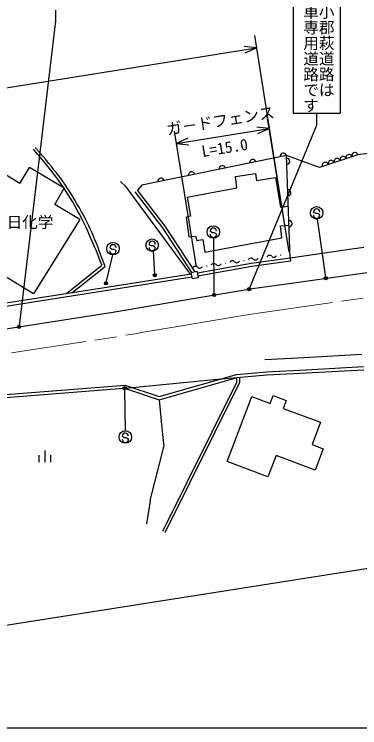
# Model space of a CAD drawing. Units: millimetres, scale not verified. Extents: x 40000 to 680000, y 20000 to 380000.
# Drawn here: x 279359 to 334693, y 205000 to 319270 of the extents above; entities that cross this region are included whole.
import ezdxf
from ezdxf.enums import TextEntityAlignment as Align

# ---------------------------------------------------------------- set-up
doc = ezdxf.new("R2010")
doc.units = ezdxf.units.MM
doc.header["$LTSCALE"] = 1000
doc.header["$PDMODE"] = 32
doc.header["$PDSIZE"] = 500
doc.linetypes.add('CHAIN', pattern=[18.5, 12, -1.5, 3.5, -1.5])
for name, color, linetype, lineweight in [('M-BGD', 7, 'Continuous', 25), ('M-BMK', 2, 'CHAIN', 13), ('M-STR-STRC', 7, 'Continuous', 25), ('M-TTL-BAND', 7, 'Continuous', 25)]:
    doc.layers.add(name, color=color, linetype=linetype, lineweight=lineweight)
doc.styles.add('@ＭＳ ゴシック', font='')
doc.styles.add('ＭＳ ゴシック', font='')
doc.styles.get('@ＭＳ ゴシック').set_extended_font_data('@MS Gothic')
doc.styles.get('ＭＳ ゴシック').set_extended_font_data('MS Gothic')

msp = doc.modelspace()

# ---------------------------------------------------------------- linework, layer by layer
at = {"layer": 'M-BGD'}
for p, q in [((322769, 285157), (317866, 315861)), ((230099, 299820), (318182, 313886)), ((318182, 313886), (316192, 314092)), ((316356, 313070), (318182, 313886)), ((323398, 281206), (319878, 302965)), ((308524, 278800), (305004, 300559)), ((305323, 298584), (320197, 300991)), ((320197, 300991), (318208, 301193)), ((318373, 300171), (320197, 300991)), ((307148, 299404), (305323, 298584)), ((305323, 298584), (307313, 298382)), ((340784, 297547), (334404, 296773)), ((280008, 292323), (272701, 296713)), ((322951, 296636), (299815, 291900)), ((323559, 280219), (322951, 296636)), ((328223, 294748), (322951, 296636)), ((334404, 296773), (328223, 294748)), ((280270, 292165), (281786, 294754)), ((287358, 291406), (281786, 294754)), ((314782, 293289), (317975, 293762)), ((317975, 293762), (318138, 292627)), ((315032, 291450), (314782, 293289)), ((318138, 292627), (321183, 293114)), ((321183, 293114), (321985, 288371)), ((280270, 292165), (280008, 292323)), ((285842, 288817), (287358, 291406)), ((297274, 291607), (296375, 292490)), ((307345, 278011), (297274, 291607)), ((299815, 291900), (299122, 291122)), ((307037, 289972), (315032, 291450)), ((303134, 285048), (298724, 290819)), ((303543, 285337), (299122, 291122)), ((307037, 289972), (307592, 286925)), ((289847, 286411), (285842, 288818)), ((321985, 288371), (323227, 288518)), ((307592, 286925), (306894, 286787)), ((289847, 286411), (282455, 274519)), ((306894, 286787), (307324, 283612)), ((282455, 274519), (265310, 284821)), ((307776, 277906), (303134, 285048)), ((308311, 278001), (303543, 285337)), ((322000, 285361), (323320, 285501)), ((322220, 283455), (322000, 285361)), ((307324, 283612), (308404, 283755)), ((308404, 283755), (308605, 283058)), ((309907, 281168), (322220, 283455)), ((308605, 283058), (309558, 283200)), ((309558, 283200), (309907, 281168)), ((332662, 281544), (323558, 280219)), ((335336, 281919), (332662, 281544)), ((323558, 280219), (317319, 279345)), ((319055, 280276), (319154, 280291)), ((322023, 280714), (322122, 280729)), ((323558, 280219), (323627, 279724)), ((293345, 278953), (287767, 274522)), ((288569, 274649), (293902, 278889)), ((317319, 279345), (308684, 277813)), ((317397, 278851), (308771, 277321)), ((310152, 278961), (310250, 278976)), ((313119, 279400), (313218, 279414)), ((316087, 279838), (316186, 279852)), ((323627, 279724), (317397, 278851)), ((307345, 278011), (307410, 277598)), ((308640, 278059), (307655, 277884)), ((307655, 277884), (307830, 276900)), ((308640, 278059), (308815, 277074)), ((333223, 277533), (335897, 277908)), ((307698, 277643), (294510, 275585)), ((307785, 277151), (294587, 275091)), ((308815, 277074), (307830, 276900)), ((324112, 276258), (333223, 277533)), ((294510, 275585), (251458, 268798)), ((317873, 275383), (324112, 276258)), ((294587, 275091), (251538, 268304)), ((308592, 273836), (317873, 275383)), ((295128, 271583), (308592, 273836)), ((252119, 264802), (295128, 271583)), ((319467, 263996), (325783, 264324)), ((325783, 264324), (335005, 264807)), ((326103, 262348), (335322, 262831)), ((314974, 261592), (319779, 262019)), ((319779, 262019), (326103, 262348)), ((319814, 261520), (326129, 261848)), ((326129, 261848), (335351, 262332)), ((297163, 259392), (310783, 260718)), ((302563, 257507), (315066, 261098)), ((302575, 258031), (314974, 261592)), ((310783, 260718), (319814, 261520)), ((314930, 261059), (314941, 260304)), ((315429, 261130), (315441, 260311)), ((253527, 256419), (297076, 259884)), ((297076, 259884), (302575, 258031)), ((314941, 260304), (303087, 236407)), ((315441, 260311), (303485, 236210)), ((253588, 255923), (296864, 259366)), ((297156, 259330), (302563, 257507)), ((302563, 257507), (303013, 252995)), ((313469, 247615), (317385, 258049)), ((317385, 258049), (320337, 256942)), ((320337, 256942), (320819, 258229)), ((320819, 258229), (322933, 257435)), ((322933, 257435), (322450, 256149)), ((322450, 256149), (328385, 253921)), ((328385, 253921), (327051, 250366)), ((303013, 252995), (303326, 249973)), ((327051, 250366), (328841, 249694)), ((284282, 247550), (284282, 249425)), ((301152, 241382), (303326, 249973)), ((328841, 249694), (327556, 246270)), ((283344, 247550), (283344, 248675)), ((285219, 247550), (285219, 248675)), ((321294, 248620), (319998, 245165)), ((327556, 246270), (321294, 248620)), ((319998, 245165), (313469, 247615)), ((301149, 241363), (300546, 237631)), ((228125, 213542), (387327, 238671))]:
    msp.add_line(p, q, dxfattribs=at)
for centre, start, end in [((333929, 296617), 18.14139, 198.14139), ((317563, 295533), 11.56985, 191.56985), ((322461, 296536), 11.56985, 191.56985), ((322986, 295696), 272.12172, 92.12172), ((331078, 295683), 18.14139, 198.14139), ((332028, 295994), 18.14139, 198.14139), ((332978, 296306), 18.14139, 198.14139), ((312664, 294530), 11.56985, 191.56985), ((329177, 295060), 18.14139, 198.14139), ((330127, 295372), 18.14139, 198.14139), ((307766, 293527), 11.56985, 191.56985), ((302867, 292524), 11.56985, 191.56985), ((323171, 290699), 272.12172, 92.12172), ((323356, 285703), 272.12172, 92.12172), ((317269, 279709), 45.26841, 151.52861), ((317972, 280419), 225.26841, 331.52861), ((320237, 280147), 45.26841, 151.52861), ((320940, 280858), 225.26841, 331.52861), ((308365, 278394), 45.26841, 151.52861), ((309069, 279105), 225.26841, 331.52861), ((311333, 278833), 45.26841, 151.52861), ((312037, 279543), 225.26841, 331.52861), ((314301, 279271), 45.26841, 151.52861), ((315005, 279981), 225.26841, 331.52861)]:
    msp.add_arc(centre, 500, start, end, dxfattribs=at)
for points in [[(293415, 279009), (292594, 281155), (291116, 285016), (289069, 288572), (286880, 292374), (285751, 293693), (282457, 297650)], [(293902, 278889), (292168, 283602), (291567, 285211), (289406, 288922), (287201, 292710), (286055, 294041), (282730, 297943)]]:
    msp.add_open_spline(points, degree=3, knots=[0, 0, 0, 0, 1, 1, 1, 2, 2, 2, 2], dxfattribs=at)
at = {"layer": 'M-BMK'}
for p, q in [((318428, 271423), (338234, 274196)), ((306789, 269479), (315666, 270962)), ((315666, 270962), (318428, 271423)), ((300044, 268353), (306789, 269479)), ((278941, 265035), (298704, 268088)), ((298704, 268088), (300044, 268353))]:
    msp.add_line(p, q, dxfattribs=at)
at = {"layer": 'M-STR-STRC'}
for p, q in [((324037, 332676), (324037, 303426)), ((331537, 332676), (331537, 303426)), ((285968, 319950), (285968, 318148)), ((285968, 318148), (280121, 269363)), ((324037, 303426), (331537, 303426)), ((327787, 303426), (327787, 301426)), ((317037, 275373), (327787, 301426)), ((327395, 287485), (327295, 287603)), ((327639, 287345), (327395, 287485)), ((327940, 287343), (327639, 287345)), ((328185, 287231), (327940, 287343)), ((328291, 287095), (328185, 287231)), ((329242, 277127), (327933, 286484)), ((310849, 284418), (310750, 284536)), ((311094, 284279), (310849, 284418)), ((311395, 284277), (311094, 284279)), ((311357, 274447), (311324, 283410)), ((311640, 284165), (311395, 284277)), ((311746, 284029), (311640, 284165)), ((301046, 282301), (300946, 282419)), ((301291, 282161), (301046, 282301)), ((294771, 281752), (294672, 281870)), ((295016, 281612), (294771, 281752)), ((295317, 281610), (295016, 281612)), ((295562, 281498), (295317, 281610)), ((295668, 281362), (295562, 281498)), ((301591, 282159), (301291, 282161)), ((301836, 282047), (301591, 282159)), ((301872, 277640), (301643, 281310)), ((301942, 281911), (301836, 282047)), ((294082, 276308), (295168, 280741)), ((297016, 259228), (297134, 252565)), ((296761, 251576), (296661, 251694)), ((297006, 251437), (296761, 251576)), ((297307, 251435), (297006, 251437)), ((297552, 251323), (297307, 251435)), ((297658, 251187), (297552, 251323))]:
    msp.add_line(p, q, dxfattribs=at)
for centre, radius in [((327794, 287474), 1000), ((311249, 284408), 1000), ((295171, 281741), 1000), ((301445, 282290), 1000), ((301881, 277490), 150), ((301881, 277490), 120), ((301881, 277490), 90), ((301881, 277490), 60), ((301881, 277490), 30), ((329263, 276979), 150), ((329263, 276979), 120), ((329263, 276979), 90), ((329263, 276979), 60), ((329263, 276979), 30), ((294047, 276162), 150), ((294047, 276162), 120), ((294047, 276162), 90), ((294047, 276162), 60), ((294047, 276162), 30), ((311358, 274297), 150), ((311358, 274297), 120), ((311358, 274297), 90), ((311358, 274297), 60), ((311358, 274297), 30), ((316980, 275234), 150), ((316980, 275234), 120), ((316980, 275234), 90), ((316980, 275234), 60), ((316980, 275234), 30), ((280103, 269214), 150), ((280103, 269214), 120), ((280103, 269214), 90), ((280103, 269214), 60), ((280103, 269214), 30), ((297014, 259378), 150), ((297014, 259378), 120), ((297014, 259378), 90), ((297014, 259378), 60), ((297014, 259378), 30), ((297160, 251565), 1000)]:
    msp.add_circle(centre, radius, dxfattribs=at)
for centre, start, end in [((327795, 287599), 359.55488, 179.55488), ((327791, 287099), 179.55488, 359.55488), ((311250, 284533), 359.55488, 179.55488), ((311246, 284033), 179.55488, 359.55488), ((295172, 281866), 359.55488, 179.55488), ((301446, 282415), 359.55488, 179.55488), ((295168, 281366), 179.55488, 359.55488), ((301442, 281915), 179.55488, 359.55488), ((297161, 251690), 359.55488, 179.55488), ((297158, 251190), 179.55488, 359.55488)]:
    msp.add_arc(centre, 500, start, end, dxfattribs=at)
for p in [(301881, 277490), (329263, 276979), (294047, 276162), (316980, 275234), (311358, 274297), (280103, 269214), (297014, 259378)]:
    msp.add_point(p, dxfattribs=at)
at = {"layer": 'M-TTL-BAND'}
msp.add_line((40000, 205000), (579000, 205000), dxfattribs=at)

# ---------------------------------------------------------------- texts
at = {"layer": 'M-BGD', "style": 'ＭＳ ゴシック'}
msp.add_text('ガ－ドフェンス', height=1833, rotation=9.19, dxfattribs=at).set_placement((312601, 300775), align=Align.BOTTOM_CENTER)
at = {"layer": 'M-BGD', "style": '@ＭＳ ゴシック'}
msp.add_text('L=15.0', height=1833, rotation=9.19, dxfattribs=at).set_placement((312920, 298800), align=Align.TOP_CENTER)
at = {"layer": 'M-BGD', "style": 'ＭＳ ゴシック'}
msp.add_text('(有)朝日化学', height=1833, dxfattribs=at).set_placement((278131, 285972), align=Align.MIDDLE_CENTER)
at = {"layer": 'M-STR-STRC', "style": '@ＭＳ ゴシック'}
for s, p in [('この先小郡萩道路は', (330287, 328426)), ('\u3000自動車専用道路です', (327787, 328426))]:
    msp.add_text(s, height=1833, rotation=270, dxfattribs=at).set_placement(p, align=Align.TOP_LEFT)

doc.saveas('drawing.dxf')
